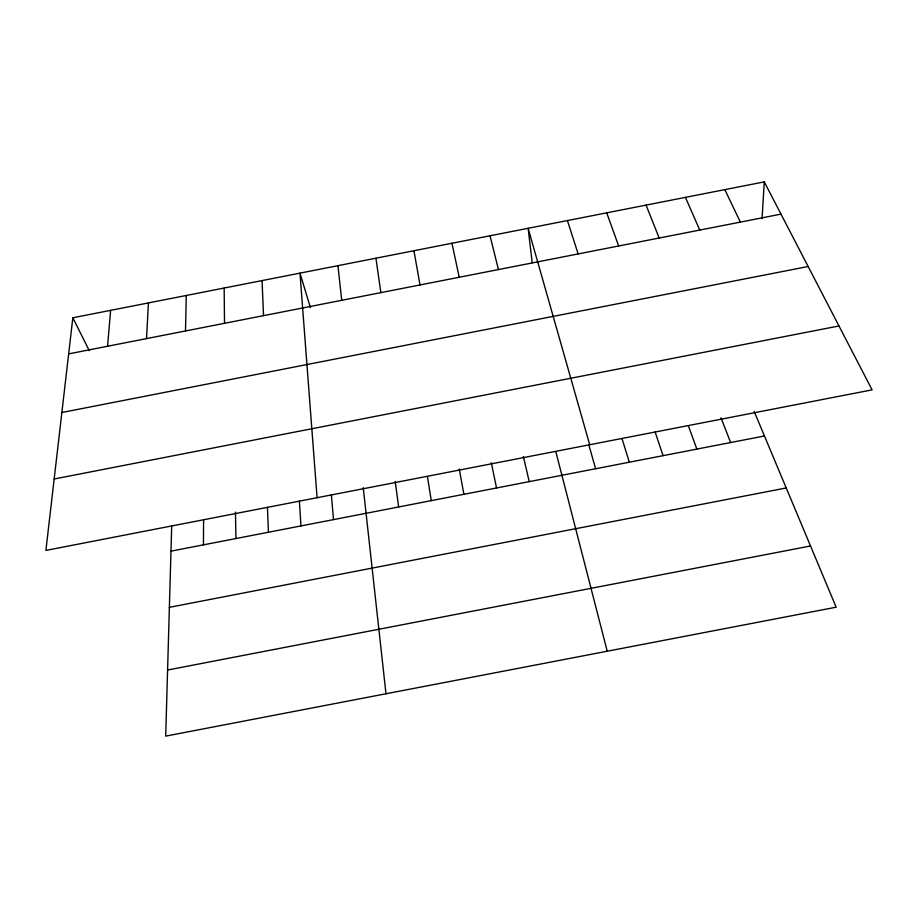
<?xml version="1.0" encoding="UTF-8"?>
<svg xmlns="http://www.w3.org/2000/svg" width="918" height="918" viewBox="0 0 918 918"><rect width="100%" height="100%" fill="white"/><g stroke="black" fill="none" stroke-linecap="round" stroke-linejoin="round"><path stroke-width="1.38" d="M203.44 544.856L203.589 519.714M185.505 330.962L186.274 295.481M171.7 525.922L165.699 736.121L836.16 607.2L754.137 411.333M146.524 338.616L148.429 302.917M762.055 218.633L764.269 181.879L72.832 317.777L45.9 550.41L872.1 389.863L764.269 181.879M107.567 346.258L110.619 310.353M68.643 353.889L780.989 214.135M61.862 412.503L808.15 266.507M54.162 479.001L838.972 325.959M170.977 551.156L764.465 435.981M169.371 607.337L786.233 487.963M167.581 670.025L810.525 545.981M72.832 317.777L89.253 350.63M724.841 189.636L740.356 222.099M685.436 197.381L699.757 230.074M646.065 205.116L659.193 238.026M720.963 417.782L730.648 442.533M688.282 425.539L696.854 449.097M606.729 212.85L618.663 245.978M655.108 431.976L663.083 455.649M567.416 220.572L578.156 253.93M621.956 438.425L629.335 462.202M310.422 307.656L299.979 273.139L317.077 497.705M589.7 444.737L528.137 228.295L532.199 262.732M588.828 444.863L595.61 468.742M555.826 451.679L607.223 651.218M490.04 235.777L498.44 269.571M523.375 456.533L529.216 481.629M451.966 243.259L459.218 277.259M491.314 462.764L496.546 487.974M459.264 468.983L463.888 494.309M413.926 250.74L420.019 284.959M427.455 476.626L431.265 500.643M375.921 258.21L380.867 292.635M395.222 481.434L398.653 506.966M363.241 487.653L385.985 693.756M337.927 265.681L341.737 300.312M331.364 494.894L333.498 519.611M299.383 501.102L300.955 525.934M262.043 280.587L263.558 315.654M267.436 507.31L268.435 532.245M235.478 512.129L235.926 538.556M224.153 288.045L224.52 323.308"/></g></svg>
